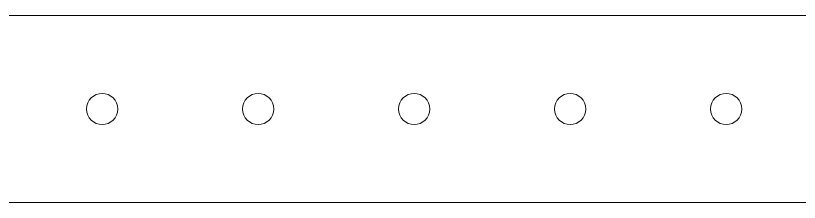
# Model space of a CAD drawing. Header units: millimetres. Extents: x -143 to 157, y 0 to 129.
# Drawn here: x -44.2 to 56.3, y 6 to 30 of the extents above; entities that cross this region are included whole.
import ezdxf

# ---------------------------------------------------------------- set-up
doc = ezdxf.new("R2010")
doc.units = ezdxf.units.MM

msp = doc.modelspace()

# ---------------------------------------------------------------- linework, layer by layer
at = {"color": 7, "linetype": 'Continuous', "lineweight": 15}
for p, q in [((96.91, 30), (-83.09, 30)), ((-90.09, 6), (103.91, 6))]:
    msp.add_line(p, q, dxfattribs=at)
for centre in [(-33.09, 18), (-13.09, 18), (6.91, 18), (26.91, 18), (46.91, 18)]:
    msp.add_circle(centre, 2, dxfattribs=at)

doc.saveas('drawing.dxf')
